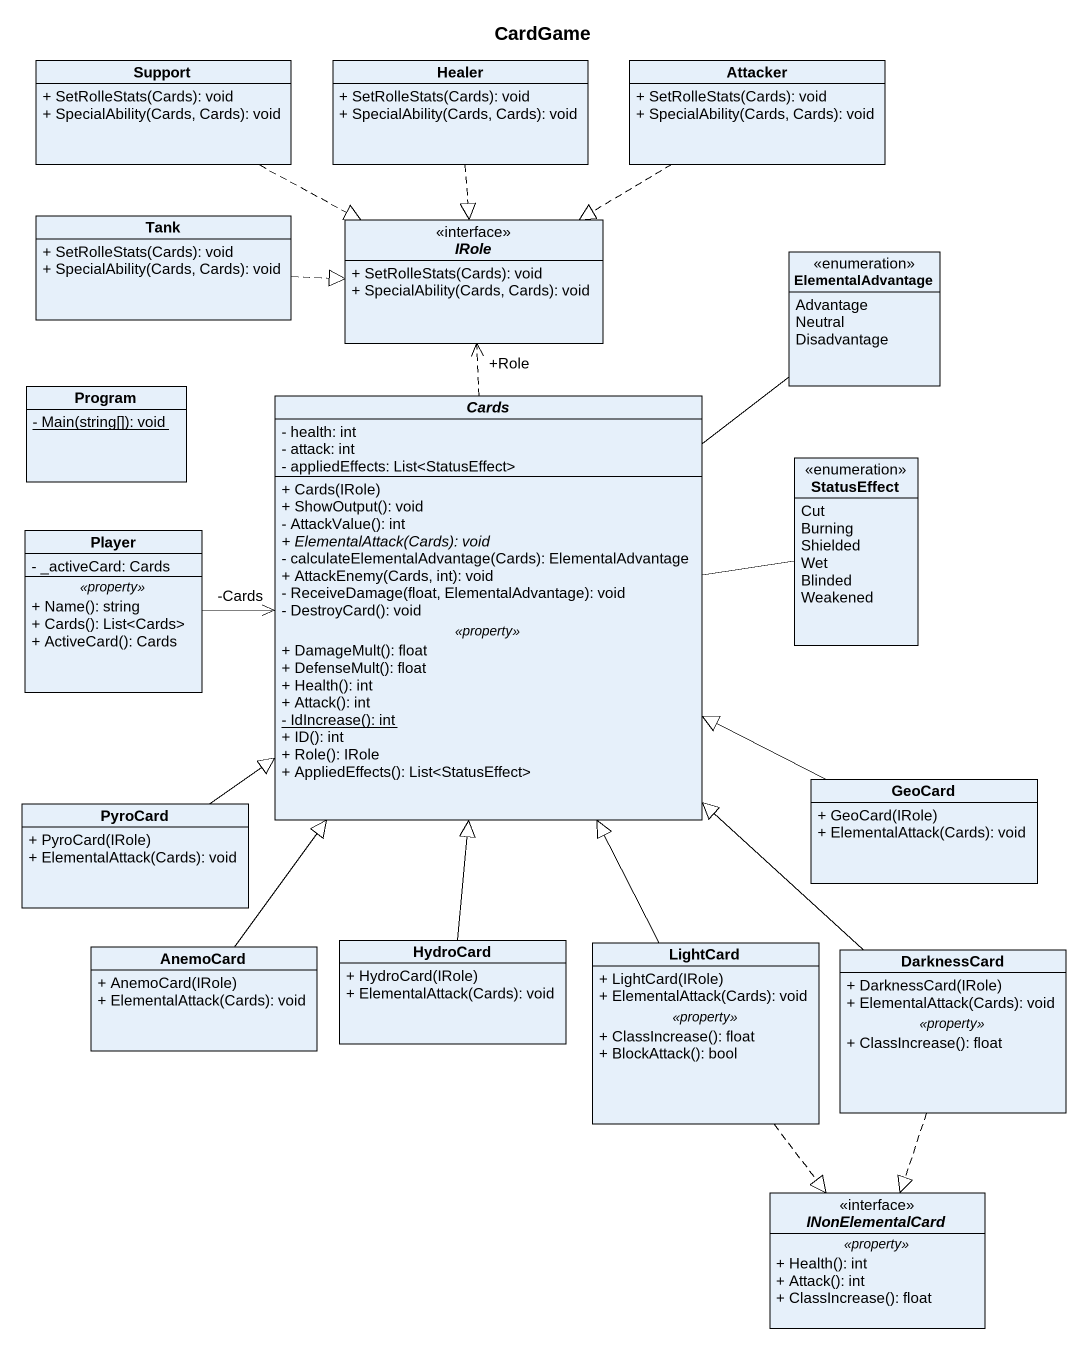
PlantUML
@startuml
title CardGame
hide circle
hide empty members
skinparam classAttributeIconSize 0
class Support {
  + SetRolleStats(Cards): void
  + SpecialAbility(Cards, Cards): void
}
class Healer {
  + SetRolleStats(Cards): void
  + SpecialAbility(Cards, Cards): void
}
class Attacker {
  + SetRolleStats(Cards): void
  + SpecialAbility(Cards, Cards): void
}
class Tank {
  + SetRolleStats(Cards): void
  + SpecialAbility(Cards, Cards): void
}
interface IRole <<interface>> {
  + SetRolleStats(Cards): void
  + SpecialAbility(Cards, Cards): void
}
enum ElementalAdvantage {
  Advantage
  Neutral
  Disadvantage
}
class Program {
  {static} - Main(string[]): void
}
abstract class Cards {
  - health: int
  - attack: int
  - appliedEffects: List<StatusEffect>
  --
  + Cards(IRole)
  + ShowOutput(): void
  - AttackValue(): int
  {abstract} + ElementalAttack(Cards): void
  - calculateElementalAdvantage(Cards): ElementalAdvantage
  + AttackEnemy(Cards, int): void
  - ReceiveDamage(float, ElementalAdvantage): void
  - DestroyCard(): void
  .. <<property>> ..
  + DamageMult(): float
  + DefenseMult(): float
  + Health(): int
  + Attack(): int
  {static} - IdIncrease(): int
  + ID(): int
  + Role(): IRole
  + AppliedEffects(): List<StatusEffect>
}
enum StatusEffect {
  Cut
  Burning
  Shielded
  Wet
  Blinded
  Weakened
}
class Player {
  - _activeCard: Cards
  .. <<property>> ..
  + Name(): string
  + Cards(): List<Cards>
  + ActiveCard(): Cards
}
class GeoCard {
  + GeoCard(IRole)
  + ElementalAttack(Cards): void
}
class PyroCard {
  + PyroCard(IRole)
  + ElementalAttack(Cards): void
}
class AnemoCard {
  + AnemoCard(IRole)
  + ElementalAttack(Cards): void
}
class HydroCard {
  + HydroCard(IRole)
  + ElementalAttack(Cards): void
}
class LightCard {
  + LightCard(IRole)
  + ElementalAttack(Cards): void
  .. <<property>> ..
  + ClassIncrease(): float
  + BlockAttack(): bool
}
class DarknessCard {
  + DarknessCard(IRole)
  + ElementalAttack(Cards): void
  .. <<property>> ..
  + ClassIncrease(): float
}
interface INonElementalCard <<interface>> {
  .. <<property>> ..
  + Health(): int
  + Attack(): int
  + ClassIncrease(): float
}
Support .right.|> IRole
Healer ..|> IRole
Attacker .left.|> IRole
Tank .right.|> IRole
ElementalAdvantage -- Cards
Cards .up.> "+Role" IRole
StatusEffect -left- Cards
Player -right-> "-Cards" Cards
GeoCard -left-|> Cards
PyroCard -up-|> Cards
AnemoCard -up-|> Cards
HydroCard -up-|> Cards
LightCard -up-|> Cards
LightCard ..|> INonElementalCard
DarknessCard -up-|> Cards
DarknessCard ..|> INonElementalCard
@enduml
